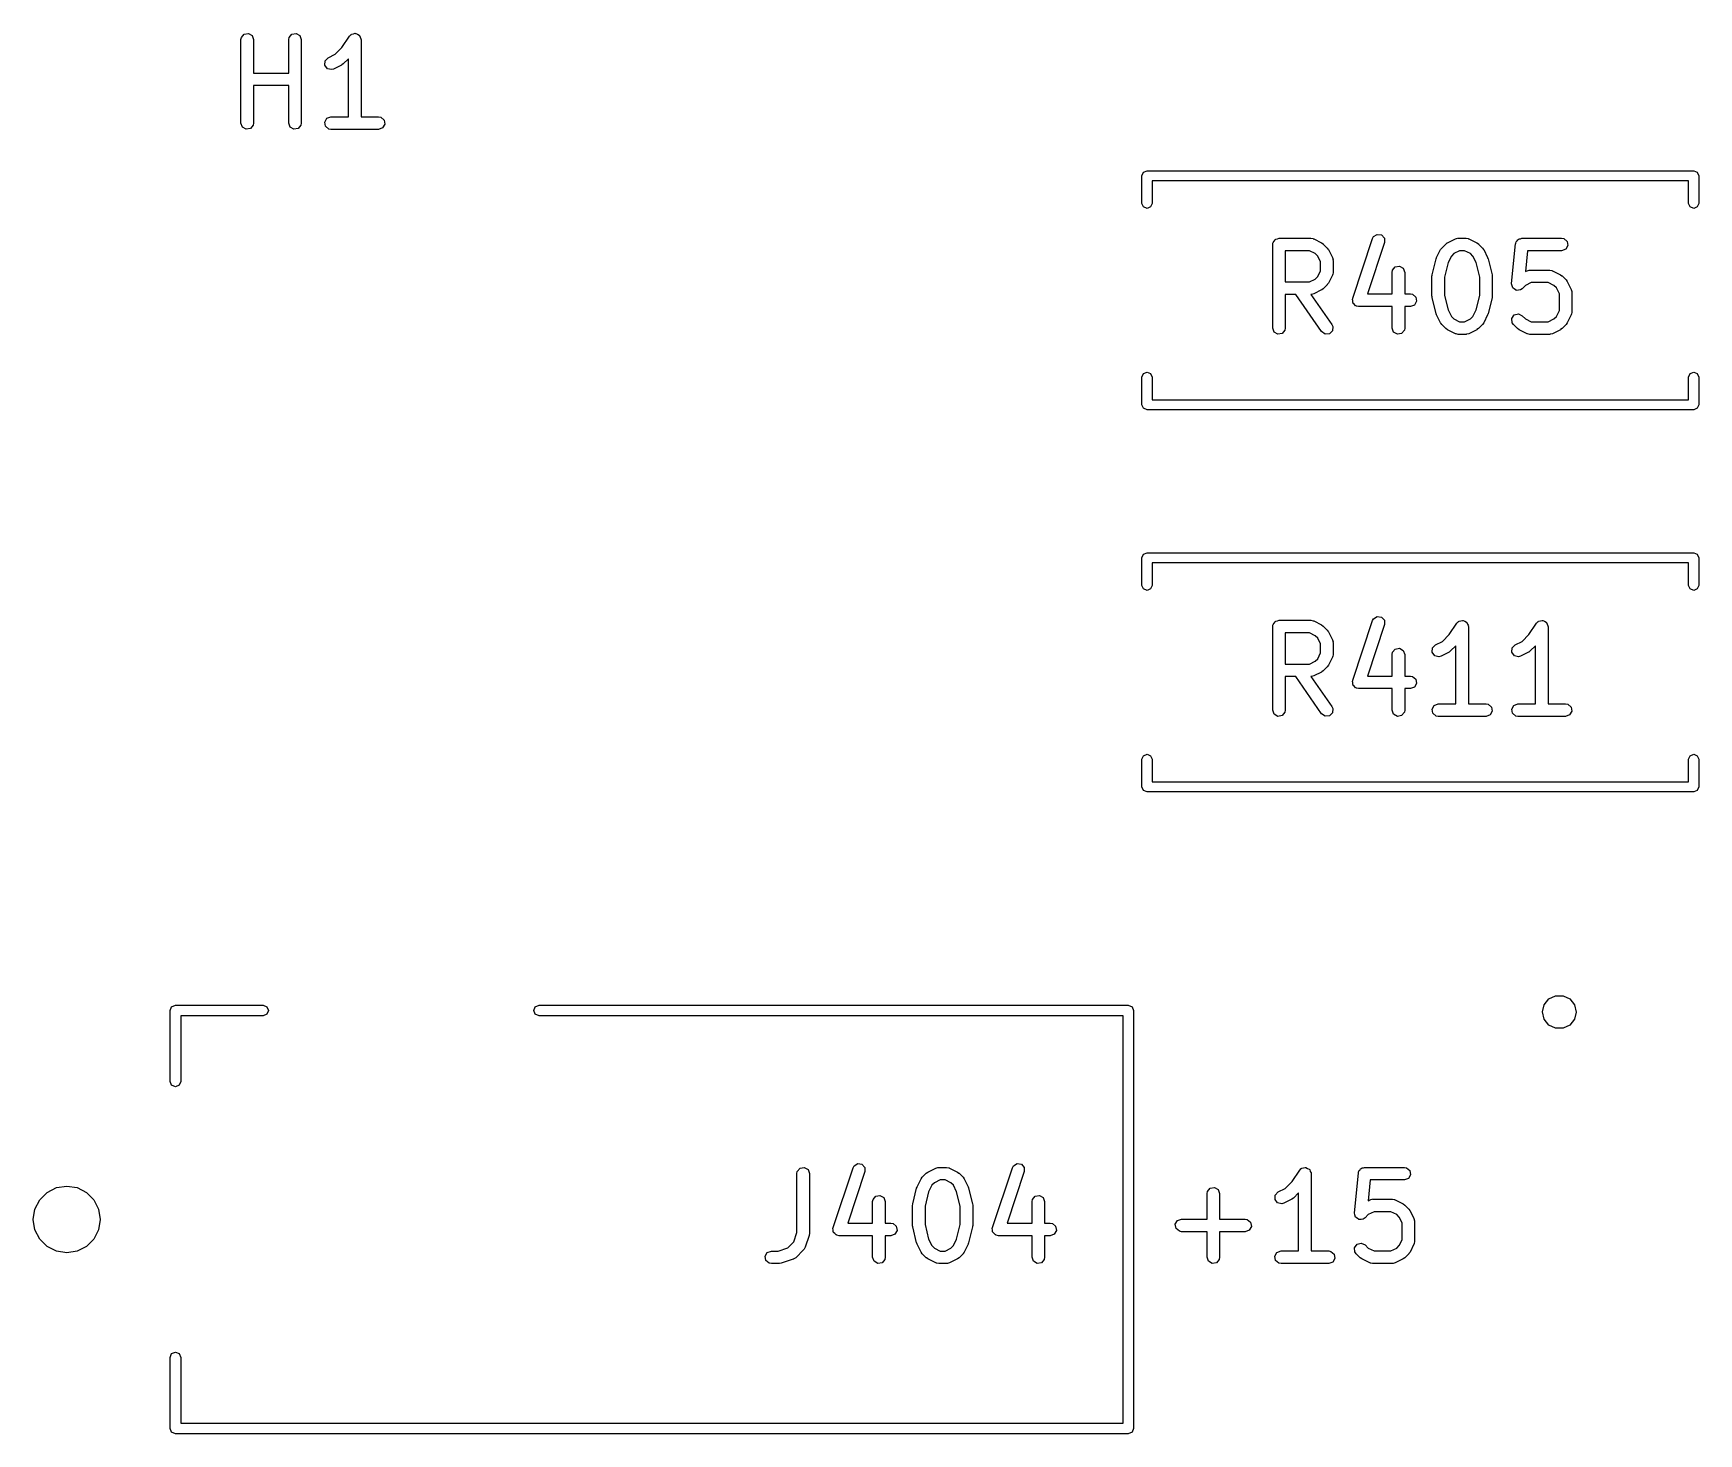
# Model space of a CAD drawing. Extents: x 51.5 to 133.2, y -98.1 to -25.9.
# Drawn here: x 51.48 to 71.4, y -42.64 to -25.88 of the extents above; entities that cross this region are included whole.
import ezdxf

# ---------------------------------------------------------------- set-up
doc = ezdxf.new("R2010")
doc.units = 0
doc.layers.add('BLACK', color=7, linetype='CONTINUOUS')

msp = doc.modelspace()

# ---------------------------------------------------------------- linework, layer by layer
at = {"layer": 'BLACK', "linetype": 'CONTINUOUS'}
for p, q in [((53.9676, -25.9307), (54.0006, -25.8914)), ((54.0006, -25.8914), (54.0511, -25.8825)), ((54.0511, -25.8825), (54.0955, -25.9082)), ((54.539, -25.9307), (54.572, -25.8914)), ((54.572, -25.8914), (54.6225, -25.8825)), ((54.6225, -25.8825), (54.667, -25.9082)), ((55.2614, -25.9148), (55.2794, -25.8959)), ((55.2794, -25.8959), (55.2835, -25.8947)), ((55.2835, -25.8947), (55.2863, -25.8914)), ((55.2863, -25.8914), (55.3077, -25.8876)), ((55.3077, -25.8876), (55.3286, -25.8815)), ((55.3286, -25.8815), (55.3326, -25.8833)), ((55.3326, -25.8833), (55.3368, -25.8825)), ((55.3368, -25.8825), (55.3557, -25.8934)), ((55.3557, -25.8934), (55.3756, -25.9021)), ((53.9631, -25.9564), (53.9676, -25.9307)), ((53.9631, -26.9564), (53.9631, -25.9564)), ((54.0955, -25.9082), (54.1131, -25.9564)), ((54.1131, -25.9564), (54.1131, -26.3576)), ((54.5345, -25.9564), (54.539, -25.9307)), ((54.5345, -26.3576), (54.5345, -25.9564)), ((54.667, -25.9082), (54.6845, -25.9564)), ((54.6845, -25.9564), (54.6845, -26.9564)), ((55.0889, -26.1328), (55.1703, -26.0515)), ((55.1703, -26.0515), (55.2614, -25.9148)), ((55.3756, -25.9021), (55.3775, -25.906)), ((55.3775, -25.906), (55.3813, -25.9082)), ((55.3813, -25.9082), (55.3887, -25.9286)), ((55.3887, -25.9286), (55.3984, -25.9481)), ((55.3984, -25.9481), (55.3973, -25.9523)), ((55.3973, -25.9523), (55.3988, -25.9564)), ((55.3988, -25.9564), (55.3988, -26.8814)), ((54.9662, -26.2635), (54.9693, -26.2123)), ((54.9968, -26.3047), (54.9662, -26.2635)), ((54.9693, -26.2123), (55.0046, -26.175)), ((55.0046, -26.175), (55.0889, -26.1328)), ((55.1669, -26.2616), (55.0716, -26.3092)), ((55.168, -26.2604), (55.1669, -26.2616)), ((55.1864, -26.2475), (55.168, -26.2604)), ((55.2488, -26.1851), (55.1864, -26.2475)), ((55.2488, -26.8814), (55.2488, -26.1851)), ((54.1131, -26.3576), (54.5345, -26.3576)), ((55.0467, -26.3166), (54.9968, -26.3047)), ((55.0716, -26.3092), (55.0467, -26.3166)), ((54.5345, -26.5076), (54.1131, -26.5076)), ((54.1131, -26.5076), (54.1131, -26.9564)), ((54.5345, -26.9564), (54.5345, -26.5076)), ((54.9899, -26.8989), (55.0381, -26.8814)), ((55.0381, -26.8814), (55.2488, -26.8814)), ((55.3988, -26.8814), (55.6095, -26.8814)), ((55.6095, -26.8814), (55.6352, -26.8859)), ((55.6352, -26.8859), (55.6745, -26.9189)), ((53.9806, -27.0046), (53.9631, -26.9564)), ((54.0251, -27.0302), (53.9806, -27.0046)), ((54.0756, -27.0213), (54.0251, -27.0302)), ((54.1086, -26.982), (54.0756, -27.0213)), ((54.1131, -26.9564), (54.1086, -26.982)), ((54.5521, -27.0046), (54.5345, -26.9564)), ((54.5965, -27.0302), (54.5521, -27.0046)), ((54.647, -27.0213), (54.5965, -27.0302)), ((54.68, -26.982), (54.647, -27.0213)), ((54.6845, -26.9564), (54.68, -26.982)), ((54.9642, -26.9434), (54.9899, -26.8989)), ((54.9731, -26.9939), (54.9642, -26.9434)), ((55.0124, -27.0269), (54.9731, -26.9939)), ((55.0381, -27.0314), (55.0124, -27.0269)), ((55.6095, -27.0314), (55.0381, -27.0314)), ((55.6577, -27.0138), (55.6095, -27.0314)), ((55.6834, -26.9694), (55.6577, -27.0138)), ((55.6745, -26.9189), (55.6834, -26.9694)), ((64.742, -27.586), (64.7596, -27.5436)), ((64.742, -27.916), (64.742, -27.586)), ((64.7596, -27.5436), (64.802, -27.526)), ((64.802, -27.526), (71.342, -27.526)), ((71.282, -27.646), (64.862, -27.646)), ((64.862, -27.646), (64.862, -27.916)), ((71.282, -27.916), (71.282, -27.646)), ((71.342, -27.526), (71.3844, -27.5436)), ((71.3844, -27.5436), (71.402, -27.586)), ((71.402, -27.586), (71.402, -27.916)), ((64.7596, -27.9584), (64.742, -27.916)), ((64.802, -27.976), (64.7596, -27.9584)), ((64.8444, -27.9584), (64.802, -27.976)), ((64.862, -27.916), (64.8444, -27.9584)), ((71.2996, -27.9584), (71.282, -27.916)), ((71.342, -27.976), (71.2996, -27.9584)), ((71.3844, -27.9584), (71.342, -27.976)), ((71.402, -27.916), (71.3844, -27.9584)), ((67.5133, -28.3141), (67.557, -28.2873)), ((67.557, -28.2873), (67.6077, -28.2948)), ((66.3065, -28.4084), (66.3082, -28.3986)), ((66.3065, -29.4084), (66.3065, -28.4084)), ((66.3077, -28.3954), (66.3093, -28.3925)), ((66.3082, -28.3986), (66.3077, -28.3954)), ((66.3093, -28.3925), (66.311, -28.3827)), ((66.311, -28.3827), (66.3236, -28.3678)), ((66.3236, -28.3678), (66.3333, -28.3509)), ((66.3333, -28.3509), (66.3397, -28.3486)), ((66.3397, -28.3486), (66.344, -28.3434)), ((66.344, -28.3434), (66.3632, -28.34)), ((66.3632, -28.34), (66.3815, -28.3334)), ((66.3815, -28.3334), (66.7625, -28.3334)), ((66.4565, -28.4834), (66.4565, -28.8572)), ((66.7448, -28.4834), (66.4565, -28.4834)), ((66.8133, -28.5176), (66.7448, -28.4834)), ((66.7625, -28.3334), (66.7881, -28.3379)), ((66.7881, -28.3379), (66.7916, -28.3408)), ((66.7916, -28.3408), (66.796, -28.3413)), ((66.796, -28.3413), (66.8913, -28.3889)), ((66.8913, -28.3889), (66.9093, -28.4023)), ((66.9093, -28.4023), (66.9107, -28.403)), ((66.9107, -28.403), (66.9584, -28.4506)), ((66.9584, -28.4506), (66.9712, -28.469)), ((66.9712, -28.469), (66.9724, -28.4701)), ((66.9724, -28.4701), (67.02, -28.5653)), ((67.2628, -29.0513), (67.5008, -28.337)), ((67.6432, -28.3845), (67.438, -29)), ((67.5008, -28.337), (67.5133, -28.3141)), ((67.6077, -28.2948), (67.6418, -28.3332)), ((67.6418, -28.3332), (67.6432, -28.3845)), ((68.2668, -28.5653), (68.3144, -28.4701)), ((68.3144, -28.4701), (68.3278, -28.4521)), ((68.3278, -28.4521), (68.3285, -28.4506)), ((68.3285, -28.4506), (68.3761, -28.403)), ((68.3761, -28.403), (68.3945, -28.3901)), ((68.3945, -28.3901), (68.3956, -28.3889)), ((68.3956, -28.3889), (68.4908, -28.3413)), ((68.5421, -28.4834), (68.4736, -28.5176)), ((68.4908, -28.3413), (68.5158, -28.3339)), ((68.5158, -28.3339), (68.5202, -28.3349)), ((68.5202, -28.3349), (68.5244, -28.3334)), ((68.5244, -28.3334), (68.6196, -28.3334)), ((68.6019, -28.4834), (68.5421, -28.4834)), ((68.6704, -28.5176), (68.6019, -28.4834)), ((68.6196, -28.3334), (68.6453, -28.3379)), ((68.6453, -28.3379), (68.6487, -28.3408)), ((68.6487, -28.3408), (68.6532, -28.3413)), ((68.6532, -28.3413), (68.7484, -28.3889)), ((68.7484, -28.3889), (68.7664, -28.4023)), ((68.7664, -28.4023), (68.7679, -28.403)), ((68.7679, -28.403), (68.8155, -28.4506)), ((68.8155, -28.4506), (68.8284, -28.469)), ((68.8284, -28.469), (68.8296, -28.4701)), ((68.8296, -28.4701), (68.8772, -28.5653)), ((69.164, -28.8771), (69.2117, -28.4009)), ((69.2117, -28.4009), (69.2127, -28.3971)), ((69.2124, -28.3954), (69.214, -28.3927)), ((69.2127, -28.3971), (69.2124, -28.3954)), ((69.214, -28.3927), (69.2187, -28.3758)), ((69.2187, -28.3758), (69.2301, -28.3647)), ((69.2301, -28.3647), (69.2381, -28.3509)), ((69.2381, -28.3509), (69.2479, -28.3473)), ((69.2479, -28.3473), (69.2554, -28.34)), ((69.2554, -28.34), (69.2713, -28.3388)), ((69.2713, -28.3388), (69.2863, -28.3334)), ((69.2863, -28.3334), (69.7625, -28.3334)), ((69.3542, -28.4834), (69.3293, -28.7316)), ((69.7625, -28.4834), (69.3542, -28.4834)), ((69.7625, -28.3334), (69.7881, -28.3379)), ((69.8107, -28.4658), (69.7625, -28.4834)), ((69.7881, -28.3379), (69.8274, -28.3709)), ((69.8363, -28.4214), (69.8107, -28.4658)), ((69.8274, -28.3709), (69.8363, -28.4214)), ((66.8437, -28.548), (66.8133, -28.5176)), ((66.878, -28.6166), (66.8437, -28.548)), ((66.878, -28.724), (66.878, -28.6166)), ((67.02, -28.5653), (67.0275, -28.5903)), ((67.0275, -28.5903), (67.0264, -28.5946)), ((67.0264, -28.5946), (67.028, -28.5989)), ((67.028, -28.5989), (67.028, -28.7417)), ((67.7396, -28.7161), (67.7726, -28.6768)), ((67.7726, -28.6768), (67.8231, -28.6679)), ((67.8231, -28.6679), (67.8675, -28.6935)), ((68.2135, -28.7711), (68.2611, -28.5807)), ((68.2611, -28.5807), (68.2664, -28.5688)), ((68.2664, -28.5688), (68.2668, -28.5653)), ((68.4047, -28.625), (68.3613, -28.7986)), ((68.4432, -28.548), (68.4047, -28.625)), ((68.4736, -28.5176), (68.4432, -28.548)), ((68.7008, -28.548), (68.6704, -28.5176)), ((68.7393, -28.625), (68.7008, -28.548)), ((68.7827, -28.7986), (68.7393, -28.625)), ((68.8772, -28.5653), (68.8809, -28.5777)), ((68.8809, -28.5777), (68.8829, -28.5807)), ((68.8829, -28.5807), (68.9305, -28.7711)), ((66.4565, -28.8572), (66.7448, -28.8572)), ((66.7448, -28.8572), (66.8133, -28.8229)), ((66.8133, -28.8229), (66.8437, -28.7925)), ((66.8437, -28.7925), (66.878, -28.724)), ((66.9591, -28.8885), (66.9584, -28.89)), ((66.9724, -28.8705), (66.9591, -28.8885)), ((67.02, -28.7753), (66.9724, -28.8705)), ((67.0205, -28.7708), (67.02, -28.7753)), ((67.0234, -28.7674), (67.0205, -28.7708)), ((67.028, -28.7417), (67.0234, -28.7674)), ((67.7351, -28.7417), (67.7396, -28.7161)), ((67.7351, -29), (67.7351, -28.7417)), ((67.8675, -28.6935), (67.8851, -28.7417)), ((67.8851, -28.7417), (67.8851, -29)), ((68.2113, -28.7893), (68.2139, -28.7746)), ((68.2113, -29.0274), (68.2113, -28.7893)), ((68.2139, -28.7746), (68.2135, -28.7711)), ((68.3613, -28.7986), (68.3613, -29.0182)), ((68.7827, -29.0182), (68.7827, -28.7986)), ((68.9305, -28.7711), (68.9315, -28.7861)), ((68.9315, -28.7861), (68.9327, -28.7893)), ((68.9327, -28.7893), (68.9327, -29.0274)), ((69.1642, -28.8776), (69.164, -28.8771)), ((69.164, -28.878), (69.1642, -28.8776)), ((69.1705, -28.9024), (69.164, -28.878)), ((69.3293, -28.7316), (69.348, -28.7223)), ((69.3992, -28.8643), (69.3307, -28.8986)), ((69.348, -28.7223), (69.3729, -28.7148)), ((69.3729, -28.7148), (69.3773, -28.7159)), ((69.3773, -28.7159), (69.3815, -28.7143)), ((69.3815, -28.7143), (69.6196, -28.7143)), ((69.6019, -28.8643), (69.3992, -28.8643)), ((69.6704, -28.8986), (69.6019, -28.8643)), ((69.6196, -28.7143), (69.6453, -28.7189)), ((69.6453, -28.7189), (69.6487, -28.7217)), ((69.6487, -28.7217), (69.6532, -28.7223)), ((69.6532, -28.7223), (69.7484, -28.7699)), ((69.7484, -28.7699), (69.7664, -28.7832)), ((69.7664, -28.7832), (69.7679, -28.7839)), ((69.7679, -28.7839), (69.8155, -28.8315)), ((69.8155, -28.8315), (69.8284, -28.8499)), ((69.8284, -28.8499), (69.8296, -28.851)), ((69.8296, -28.851), (69.8772, -28.9463)), ((66.5806, -29.0072), (66.4565, -29.0072)), ((66.4565, -29.0072), (66.4565, -29.4084)), ((66.8915, -29.4514), (66.5806, -29.0072)), ((66.7667, -29.0057), (66.7634, -29.0068)), ((66.7634, -29.0068), (67.0144, -29.3654)), ((66.7711, -29.0067), (66.7667, -29.0057)), ((66.796, -28.9993), (66.7711, -29.0067)), ((66.8913, -28.9517), (66.796, -28.9993)), ((66.8924, -28.9505), (66.8913, -28.9517)), ((66.9107, -28.9376), (66.8924, -28.9505)), ((66.9584, -28.89), (66.9107, -28.9376)), ((67.26, -29.062), (67.2629, -29.0571)), ((67.2636, -29.0822), (67.26, -29.062)), ((67.2629, -29.0571), (67.2628, -29.0513)), ((67.2642, -29.1026), (67.2636, -29.0822)), ((67.438, -29), (67.7351, -29)), ((67.8851, -29), (67.953, -29)), ((67.953, -29), (67.9786, -29.0046)), ((67.9786, -29.0046), (68.0179, -29.0375)), ((68.0268, -29.0881), (68.0012, -29.1325)), ((68.0179, -29.0375), (68.0268, -29.0881)), ((68.2125, -29.0307), (68.2113, -29.0274)), ((68.2135, -29.0456), (68.2125, -29.0307)), ((68.2611, -29.2361), (68.2135, -29.0456)), ((68.3613, -29.0182), (68.4047, -29.1917)), ((68.7393, -29.1917), (68.7827, -29.0182)), ((68.9305, -29.0456), (68.8829, -29.2361)), ((68.9327, -29.0274), (68.9301, -29.0422)), ((68.9301, -29.0422), (68.9305, -29.0456)), ((69.1767, -28.9268), (69.1705, -28.9024)), ((69.1771, -28.9271), (69.1767, -28.9268)), ((69.1772, -28.9276), (69.1771, -28.9271)), ((69.1979, -28.942), (69.1772, -28.9276)), ((69.2184, -28.9568), (69.1979, -28.942)), ((69.2189, -28.9567), (69.2184, -28.9568)), ((69.2193, -28.957), (69.2189, -28.9567)), ((69.2444, -28.9548), (69.2193, -28.957)), ((69.2695, -28.9529), (69.2444, -28.9548)), ((69.2699, -28.9526), (69.2695, -28.9529)), ((69.2704, -28.9525), (69.2699, -28.9526)), ((69.2917, -28.9376), (69.2704, -28.9525)), ((69.3307, -28.8986), (69.2917, -28.9376)), ((69.7008, -28.929), (69.6704, -28.8986)), ((69.7351, -28.9975), (69.7008, -28.929)), ((69.7351, -29.2002), (69.7351, -28.9975)), ((69.8772, -28.9463), (69.8846, -28.9712)), ((69.8846, -28.9712), (69.8836, -28.9756)), ((69.8836, -28.9756), (69.8851, -28.9798)), ((69.8851, -28.9798), (69.8851, -29.2179)), ((67.268, -29.1069), (67.2642, -29.1026)), ((67.269, -29.1125), (67.268, -29.1069)), ((67.2846, -29.1257), (67.269, -29.1125)), ((67.2982, -29.141), (67.2846, -29.1257)), ((67.3039, -29.1418), (67.2982, -29.141)), ((67.3083, -29.1455), (67.3039, -29.1418)), ((67.3339, -29.15), (67.3083, -29.1455)), ((67.7351, -29.15), (67.3339, -29.15)), ((67.7351, -29.4084), (67.7351, -29.15)), ((67.953, -29.15), (67.8851, -29.15)), ((67.8851, -29.15), (67.8851, -29.4084)), ((68.0012, -29.1325), (67.953, -29.15)), ((68.2631, -29.239), (68.2611, -29.2361)), ((68.2668, -29.2514), (68.2631, -29.239)), ((68.3144, -29.3467), (68.2668, -29.2514)), ((68.4047, -29.1917), (68.4432, -29.2687)), ((68.4432, -29.2687), (68.4736, -29.2991)), ((68.6704, -29.2991), (68.7008, -29.2687)), ((68.7008, -29.2687), (68.7393, -29.1917)), ((68.8772, -29.2514), (68.8296, -29.3467)), ((68.8776, -29.2479), (68.8772, -29.2514)), ((68.8829, -29.2361), (68.8776, -29.2479)), ((69.1662, -29.2937), (69.1956, -29.2517)), ((69.1956, -29.2517), (69.2452, -29.2384)), ((69.2452, -29.2384), (69.2917, -29.2601)), ((69.2917, -29.2601), (69.3307, -29.2991)), ((69.6704, -29.2991), (69.7008, -29.2687)), ((69.7008, -29.2687), (69.7351, -29.2002)), ((69.8772, -29.2514), (69.8296, -29.3467)), ((69.8777, -29.247), (69.8772, -29.2514)), ((69.8806, -29.2436), (69.8777, -29.247)), ((69.8851, -29.2179), (69.8806, -29.2436)), ((66.3241, -29.4566), (66.3065, -29.4084)), ((66.3685, -29.4822), (66.3241, -29.4566)), ((66.419, -29.4733), (66.3685, -29.4822)), ((66.452, -29.434), (66.419, -29.4733)), ((66.4565, -29.4084), (66.452, -29.434)), ((66.9335, -29.4808), (66.8915, -29.4514)), ((66.9846, -29.4764), (66.9335, -29.4808)), ((67.0209, -29.4401), (66.9846, -29.4764)), ((67.0144, -29.3654), (67.0254, -29.389)), ((67.0254, -29.389), (67.0209, -29.4401)), ((67.7526, -29.4566), (67.7351, -29.4084)), ((67.7971, -29.4822), (67.7526, -29.4566)), ((67.8476, -29.4733), (67.7971, -29.4822)), ((67.8806, -29.434), (67.8476, -29.4733)), ((67.8851, -29.4084), (67.8806, -29.434)), ((68.3156, -29.3478), (68.3144, -29.3467)), ((68.3285, -29.3662), (68.3156, -29.3478)), ((68.3761, -29.4138), (68.3285, -29.3662)), ((68.3776, -29.4145), (68.3761, -29.4138)), ((68.3956, -29.4278), (68.3776, -29.4145)), ((68.4908, -29.4755), (68.3956, -29.4278)), ((68.4736, -29.2991), (68.5421, -29.3334)), ((68.4953, -29.476), (68.4908, -29.4755)), ((68.4987, -29.4789), (68.4953, -29.476)), ((68.5244, -29.4834), (68.4987, -29.4789)), ((68.6196, -29.4834), (68.5244, -29.4834)), ((68.5421, -29.3334), (68.6019, -29.3334)), ((68.6019, -29.3334), (68.6704, -29.2991)), ((68.6238, -29.4818), (68.6196, -29.4834)), ((68.6282, -29.4829), (68.6238, -29.4818)), ((68.6532, -29.4755), (68.6282, -29.4829)), ((68.7484, -29.4278), (68.6532, -29.4755)), ((68.7495, -29.4267), (68.7484, -29.4278)), ((68.7679, -29.4138), (68.7495, -29.4267)), ((68.8155, -29.3662), (68.7679, -29.4138)), ((68.8162, -29.3647), (68.8155, -29.3662)), ((68.8296, -29.3467), (68.8162, -29.3647)), ((69.1707, -29.3448), (69.1662, -29.2937)), ((69.1856, -29.3662), (69.1707, -29.3448)), ((69.2333, -29.4138), (69.1856, -29.3662)), ((69.2347, -29.4145), (69.2333, -29.4138)), ((69.2527, -29.4278), (69.2347, -29.4145)), ((69.348, -29.4755), (69.2527, -29.4278)), ((69.3307, -29.2991), (69.3992, -29.3334)), ((69.3524, -29.476), (69.348, -29.4755)), ((69.3559, -29.4789), (69.3524, -29.476)), ((69.3815, -29.4834), (69.3559, -29.4789)), ((69.6196, -29.4834), (69.3815, -29.4834)), ((69.3992, -29.3334), (69.6019, -29.3334)), ((69.6019, -29.3334), (69.6704, -29.2991)), ((69.6238, -29.4818), (69.6196, -29.4834)), ((69.6282, -29.4829), (69.6238, -29.4818)), ((69.6532, -29.4755), (69.6282, -29.4829)), ((69.7484, -29.4278), (69.6532, -29.4755)), ((69.7495, -29.4267), (69.7484, -29.4278)), ((69.7679, -29.4138), (69.7495, -29.4267)), ((69.8155, -29.3662), (69.7679, -29.4138)), ((69.8162, -29.3647), (69.8155, -29.3662)), ((69.8296, -29.3467), (69.8162, -29.3647)), ((64.742, -29.996), (64.7596, -29.9536)), ((64.742, -30.326), (64.742, -29.996)), ((64.7596, -29.9536), (64.802, -29.936)), ((64.802, -29.936), (64.8444, -29.9536)), ((64.8444, -29.9536), (64.862, -29.996)), ((64.862, -29.996), (64.862, -30.266)), ((71.282, -29.996), (71.2996, -29.9536)), ((71.282, -30.266), (71.282, -29.996)), ((71.2996, -29.9536), (71.342, -29.936)), ((71.342, -29.936), (71.3844, -29.9536)), ((71.3844, -29.9536), (71.402, -29.996)), ((71.402, -29.996), (71.402, -30.326)), ((64.862, -30.266), (71.282, -30.266)), ((64.7596, -30.3684), (64.742, -30.326)), ((64.802, -30.386), (64.7596, -30.3684)), ((71.342, -30.386), (64.802, -30.386)), ((71.3844, -30.3684), (71.342, -30.386)), ((71.402, -30.326), (71.3844, -30.3684)), ((64.742, -32.158), (64.7596, -32.1156)), ((64.742, -32.488), (64.742, -32.158)), ((64.7596, -32.1156), (64.802, -32.098)), ((64.802, -32.098), (71.342, -32.098)), ((71.282, -32.218), (64.862, -32.218)), ((64.862, -32.218), (64.862, -32.488)), ((71.282, -32.488), (71.282, -32.218)), ((71.342, -32.098), (71.3844, -32.1156)), ((71.3844, -32.1156), (71.402, -32.158)), ((71.402, -32.158), (71.402, -32.488)), ((64.7596, -32.5304), (64.742, -32.488)), ((64.802, -32.548), (64.7596, -32.5304)), ((64.8444, -32.5304), (64.802, -32.548)), ((64.862, -32.488), (64.8444, -32.5304)), ((71.2996, -32.5304), (71.282, -32.488)), ((71.342, -32.548), (71.2996, -32.5304)), ((71.3844, -32.5304), (71.342, -32.548)), ((71.402, -32.488), (71.3844, -32.5304)), ((67.5133, -32.8861), (67.557, -32.8593)), ((67.557, -32.8593), (67.6077, -32.8668)), ((67.6077, -32.8668), (67.6418, -32.9052)), ((66.3065, -32.9804), (66.3082, -32.9706)), ((66.3065, -33.9804), (66.3065, -32.9804)), ((66.3077, -32.9674), (66.3093, -32.9645)), ((66.3082, -32.9706), (66.3077, -32.9674)), ((66.3093, -32.9645), (66.311, -32.9547)), ((66.311, -32.9547), (66.3236, -32.9398)), ((66.3236, -32.9398), (66.3333, -32.9229)), ((66.3333, -32.9229), (66.3397, -32.9206)), ((66.3397, -32.9206), (66.344, -32.9154)), ((66.344, -32.9154), (66.3632, -32.912)), ((66.3632, -32.912), (66.3815, -32.9054)), ((66.3815, -32.9054), (66.7625, -32.9054)), ((66.4565, -33.0554), (66.4565, -33.4292)), ((66.7448, -33.0554), (66.4565, -33.0554)), ((66.8133, -33.0896), (66.7448, -33.0554)), ((66.7625, -32.9054), (66.7881, -32.9099)), ((66.7881, -32.9099), (66.7916, -32.9128)), ((66.7916, -32.9128), (66.796, -32.9133)), ((66.796, -32.9133), (66.8913, -32.9609)), ((66.8913, -32.9609), (66.9093, -32.9743)), ((66.9093, -32.9743), (66.9107, -32.975)), ((66.9107, -32.975), (66.9584, -33.0226)), ((66.9584, -33.0226), (66.9712, -33.041)), ((66.9712, -33.041), (66.9724, -33.0421)), ((66.9724, -33.0421), (67.02, -33.1373)), ((67.2628, -33.6233), (67.5008, -32.909)), ((67.6432, -32.9565), (67.438, -33.572)), ((67.5008, -32.909), (67.5133, -32.8861)), ((67.6418, -32.9052), (67.6432, -32.9565)), ((68.4185, -33.0755), (68.5096, -32.9388)), ((68.5096, -32.9388), (68.5276, -32.9199)), ((68.5276, -32.9199), (68.5317, -32.9187)), ((68.5317, -32.9187), (68.5345, -32.9154)), ((68.5345, -32.9154), (68.5559, -32.9116)), ((68.5559, -32.9116), (68.5768, -32.9055)), ((68.5768, -32.9055), (68.5808, -32.9073)), ((68.5808, -32.9073), (68.585, -32.9065)), ((68.585, -32.9065), (68.6039, -32.9174)), ((68.6039, -32.9174), (68.6238, -32.9261)), ((68.6238, -32.9261), (68.6257, -32.93)), ((68.6257, -32.93), (68.6295, -32.9322)), ((68.6295, -32.9322), (68.6369, -32.9526)), ((68.6369, -32.9526), (68.6465, -32.9721)), ((68.6465, -32.9721), (68.6455, -32.9763)), ((68.6455, -32.9763), (68.647, -32.9804)), ((68.647, -32.9804), (68.647, -33.9054)), ((69.3709, -33.0755), (69.462, -32.9388)), ((69.462, -32.9388), (69.48, -32.9199)), ((69.48, -32.9199), (69.4841, -32.9187)), ((69.4841, -32.9187), (69.4869, -32.9154)), ((69.4869, -32.9154), (69.5083, -32.9116)), ((69.5083, -32.9116), (69.5292, -32.9055)), ((69.5292, -32.9055), (69.5332, -32.9073)), ((69.5332, -32.9073), (69.5374, -32.9065)), ((69.5374, -32.9065), (69.5563, -32.9174)), ((69.5563, -32.9174), (69.5762, -32.9261)), ((69.5762, -32.9261), (69.5781, -32.93)), ((69.5781, -32.93), (69.5818, -32.9322)), ((69.5818, -32.9322), (69.5893, -32.9526)), ((69.5893, -32.9526), (69.5989, -32.9721)), ((69.5989, -32.9721), (69.5979, -32.9763)), ((69.5979, -32.9763), (69.5994, -32.9804)), ((69.5994, -32.9804), (69.5994, -33.9054)), ((66.8437, -33.12), (66.8133, -33.0896)), ((66.878, -33.1886), (66.8437, -33.12)), ((66.878, -33.296), (66.878, -33.1886)), ((67.02, -33.1373), (67.0275, -33.1623)), ((67.0275, -33.1623), (67.0264, -33.1666)), ((67.0264, -33.1666), (67.028, -33.1709)), ((67.028, -33.1709), (67.028, -33.3137)), ((67.7396, -33.2881), (67.7726, -33.2488)), ((67.7726, -33.2488), (67.8231, -33.2399)), ((67.8231, -33.2399), (67.8675, -33.2655)), ((67.8675, -33.2655), (67.8851, -33.3137)), ((68.2144, -33.2875), (68.2175, -33.2363)), ((68.2175, -33.2363), (68.2527, -33.199)), ((68.2527, -33.199), (68.3371, -33.1568)), ((68.3371, -33.1568), (68.4185, -33.0755)), ((68.4346, -33.2715), (68.4162, -33.2844)), ((68.497, -33.2091), (68.4346, -33.2715)), ((68.497, -33.9054), (68.497, -33.2091)), ((69.1668, -33.2875), (69.1699, -33.2363)), ((69.1699, -33.2363), (69.2051, -33.199)), ((69.2051, -33.199), (69.2895, -33.1568)), ((69.2895, -33.1568), (69.3709, -33.0755)), ((69.3869, -33.2715), (69.3686, -33.2844)), ((69.4494, -33.2091), (69.3869, -33.2715)), ((69.4494, -33.9054), (69.4494, -33.2091)), ((66.4565, -33.4292), (66.7448, -33.4292)), ((66.7448, -33.4292), (66.8133, -33.3949)), ((66.8133, -33.3949), (66.8437, -33.3645)), ((66.8437, -33.3645), (66.878, -33.296)), ((66.9584, -33.462), (66.9107, -33.5096)), ((66.9591, -33.4605), (66.9584, -33.462)), ((66.9724, -33.4425), (66.9591, -33.4605)), ((67.02, -33.3473), (66.9724, -33.4425)), ((67.0205, -33.3428), (67.02, -33.3473)), ((67.0234, -33.3394), (67.0205, -33.3428)), ((67.028, -33.3137), (67.0234, -33.3394)), ((67.7351, -33.3137), (67.7396, -33.2881)), ((67.7351, -33.572), (67.7351, -33.3137)), ((67.8851, -33.3137), (67.8851, -33.572)), ((68.245, -33.3287), (68.2144, -33.2875)), ((68.2949, -33.3406), (68.245, -33.3287)), ((68.3198, -33.3332), (68.2949, -33.3406)), ((68.4151, -33.2856), (68.3198, -33.3332)), ((68.4162, -33.2844), (68.4151, -33.2856)), ((69.1973, -33.3287), (69.1668, -33.2875)), ((69.2472, -33.3406), (69.1973, -33.3287)), ((69.2722, -33.3332), (69.2472, -33.3406)), ((69.3674, -33.2856), (69.2722, -33.3332)), ((69.3686, -33.2844), (69.3674, -33.2856)), ((66.5806, -33.5792), (66.4565, -33.5792)), ((66.4565, -33.5792), (66.4565, -33.9804)), ((66.8915, -34.0234), (66.5806, -33.5792)), ((66.7667, -33.5777), (66.7634, -33.5788)), ((66.7634, -33.5788), (67.0144, -33.9374)), ((66.7711, -33.5787), (66.7667, -33.5777)), ((66.796, -33.5713), (66.7711, -33.5787)), ((66.8913, -33.5237), (66.796, -33.5713)), ((66.8924, -33.5225), (66.8913, -33.5237)), ((66.9107, -33.5096), (66.8924, -33.5225)), ((67.26, -33.634), (67.2629, -33.6291)), ((67.2636, -33.6542), (67.26, -33.634)), ((67.2629, -33.6291), (67.2628, -33.6233)), ((67.2642, -33.6746), (67.2636, -33.6542)), ((67.438, -33.572), (67.7351, -33.572)), ((67.8851, -33.572), (67.953, -33.572)), ((67.953, -33.572), (67.9786, -33.5766)), ((67.9786, -33.5766), (68.0179, -33.6095)), ((68.0268, -33.6601), (68.0012, -33.7045)), ((68.0179, -33.6095), (68.0268, -33.6601)), ((67.268, -33.6789), (67.2642, -33.6746)), ((67.269, -33.6845), (67.268, -33.6789)), ((67.2846, -33.6977), (67.269, -33.6845)), ((67.2982, -33.713), (67.2846, -33.6977)), ((67.3039, -33.7138), (67.2982, -33.713)), ((67.3083, -33.7175), (67.3039, -33.7138)), ((67.3339, -33.722), (67.3083, -33.7175)), ((67.7351, -33.722), (67.3339, -33.722)), ((67.7351, -33.9804), (67.7351, -33.722)), ((67.953, -33.722), (67.8851, -33.722)), ((67.8851, -33.722), (67.8851, -33.9804)), ((68.0012, -33.7045), (67.953, -33.722)), ((66.3241, -34.0286), (66.3065, -33.9804)), ((66.3685, -34.0542), (66.3241, -34.0286)), ((66.419, -34.0453), (66.3685, -34.0542)), ((66.452, -34.006), (66.419, -34.0453)), ((66.4565, -33.9804), (66.452, -34.006)), ((66.9335, -34.0528), (66.8915, -34.0234)), ((66.9846, -34.0484), (66.9335, -34.0528)), ((67.0209, -34.0121), (66.9846, -34.0484)), ((67.0144, -33.9374), (67.0254, -33.961)), ((67.0254, -33.961), (67.0209, -34.0121)), ((67.7526, -34.0286), (67.7351, -33.9804)), ((67.7971, -34.0542), (67.7526, -34.0286)), ((67.8476, -34.0453), (67.7971, -34.0542)), ((67.8806, -34.006), (67.8476, -34.0453)), ((67.8851, -33.9804), (67.8806, -34.006)), ((68.2124, -33.9674), (68.2381, -33.9229)), ((68.2213, -34.0179), (68.2124, -33.9674)), ((68.2606, -34.0509), (68.2213, -34.0179)), ((68.2381, -33.9229), (68.2863, -33.9054)), ((68.2863, -34.0554), (68.2606, -34.0509)), ((68.2863, -33.9054), (68.497, -33.9054)), ((68.8577, -34.0554), (68.2863, -34.0554)), ((68.647, -33.9054), (68.8577, -33.9054)), ((68.8577, -33.9054), (68.8834, -33.9099)), ((68.9059, -34.0378), (68.8577, -34.0554)), ((68.8834, -33.9099), (68.9227, -33.9429)), ((68.9316, -33.9934), (68.9059, -34.0378)), ((68.9227, -33.9429), (68.9316, -33.9934)), ((69.1648, -33.9674), (69.1905, -33.9229)), ((69.1737, -34.0179), (69.1648, -33.9674)), ((69.213, -34.0509), (69.1737, -34.0179)), ((69.1905, -33.9229), (69.2387, -33.9054)), ((69.2387, -34.0554), (69.213, -34.0509)), ((69.2387, -33.9054), (69.4494, -33.9054)), ((69.8101, -34.0554), (69.2387, -34.0554)), ((69.5994, -33.9054), (69.8101, -33.9054)), ((69.8101, -33.9054), (69.8357, -33.9099)), ((69.8583, -34.0378), (69.8101, -34.0554)), ((69.8357, -33.9099), (69.875, -33.9429)), ((69.884, -33.9934), (69.8583, -34.0378)), ((69.875, -33.9429), (69.884, -33.9934)), ((64.742, -34.568), (64.7596, -34.5256)), ((64.742, -34.898), (64.742, -34.568)), ((64.7596, -34.5256), (64.802, -34.508)), ((64.802, -34.508), (64.8444, -34.5256)), ((64.8444, -34.5256), (64.862, -34.568)), ((64.862, -34.568), (64.862, -34.838)), ((71.282, -34.568), (71.2996, -34.5256)), ((71.282, -34.838), (71.282, -34.568)), ((71.2996, -34.5256), (71.342, -34.508)), ((71.342, -34.508), (71.3844, -34.5256)), ((71.3844, -34.5256), (71.402, -34.568)), ((71.402, -34.568), (71.402, -34.898)), ((64.862, -34.838), (71.282, -34.838)), ((64.7596, -34.9404), (64.742, -34.898)), ((64.802, -34.958), (64.7596, -34.9404)), ((71.342, -34.958), (64.802, -34.958)), ((71.3844, -34.9404), (71.342, -34.958)), ((71.402, -34.898), (71.3844, -34.9404)), ((69.5549, -37.505), (69.6105, -37.4355)), ((69.6105, -37.4355), (69.6907, -37.397)), ((69.6907, -37.397), (69.7797, -37.397)), ((69.7797, -37.397), (69.8598, -37.4357)), ((69.8598, -37.4357), (69.9152, -37.5053)), ((53.115, -37.574), (53.1336, -37.5291)), ((53.115, -38.424), (53.115, -37.574)), ((53.1336, -37.5291), (53.1785, -37.5105)), ((53.1785, -37.5105), (54.2285, -37.5105)), ((54.2285, -37.6375), (53.242, -37.6375)), ((53.242, -37.6375), (53.242, -38.424)), ((54.2285, -37.5105), (54.2734, -37.5291)), ((54.2734, -37.6189), (54.2285, -37.6375)), ((54.2734, -37.5291), (54.292, -37.574)), ((54.292, -37.574), (54.2734, -37.6189)), ((57.465, -37.574), (57.4836, -37.5291)), ((57.4836, -37.6189), (57.465, -37.574)), ((57.4836, -37.5291), (57.5285, -37.5105)), ((57.5285, -37.6375), (57.4836, -37.6189)), ((57.5285, -37.5105), (64.5785, -37.5105)), ((64.515, -37.6375), (57.5285, -37.6375)), ((64.515, -42.5105), (64.515, -37.6375)), ((64.5785, -37.5105), (64.6234, -37.5291)), ((64.6234, -37.5291), (64.642, -37.574)), ((64.642, -37.574), (64.642, -42.574)), ((69.535, -37.5917), (69.5549, -37.505)), ((69.5546, -37.6784), (69.535, -37.5917)), ((69.935, -37.5927), (69.9149, -37.6794)), ((69.9152, -37.5053), (69.935, -37.592)), ((69.935, -37.592), (69.935, -37.5927)), ((69.61, -37.7481), (69.5546, -37.6784)), ((69.69, -37.7869), (69.61, -37.7481)), ((69.779, -37.7871), (69.69, -37.7869)), ((69.8592, -37.7487), (69.779, -37.7871)), ((69.9149, -37.6794), (69.8592, -37.7487)), ((53.1336, -38.4689), (53.115, -38.424)), ((53.242, -38.424), (53.2234, -38.4689)), ((53.1785, -38.4875), (53.1336, -38.4689)), ((53.2234, -38.4689), (53.1785, -38.4875)), ((61.2852, -39.4545), (61.2976, -39.4316)), ((61.2976, -39.4316), (61.3414, -39.4047)), ((61.3414, -39.4047), (61.3921, -39.4123)), ((61.3921, -39.4123), (61.4261, -39.4507)), ((63.1917, -39.4545), (63.2041, -39.4316)), ((63.2041, -39.4316), (63.2478, -39.4047)), ((63.2478, -39.4047), (63.2986, -39.4123)), ((63.2986, -39.4123), (63.3326, -39.4507)), ((60.6141, -39.5259), (60.6187, -39.5002)), ((60.6141, -40.2286), (60.6141, -39.5259)), ((60.6187, -39.5002), (60.6516, -39.4609)), ((60.6516, -39.4609), (60.7022, -39.452)), ((60.7022, -39.452), (60.7466, -39.4777)), ((60.7466, -39.4777), (60.7641, -39.5259)), ((60.7641, -39.5259), (60.7641, -40.2408)), ((61.0469, -40.1694), (61.2852, -39.4545)), ((61.4275, -39.5019), (61.2221, -40.1182)), ((61.4261, -39.4507), (61.4275, -39.5019)), ((62.0519, -39.683), (62.0996, -39.5877)), ((62.0996, -39.5877), (62.1129, -39.5697)), ((62.1129, -39.5697), (62.1136, -39.5682)), ((62.1136, -39.5682), (62.1613, -39.5205)), ((62.1613, -39.5205), (62.1796, -39.5077)), ((62.1796, -39.5077), (62.1808, -39.5065)), ((62.1808, -39.5065), (62.2761, -39.4588)), ((62.2587, -39.6352), (62.2283, -39.6656)), ((62.3273, -39.6009), (62.2587, -39.6352)), ((62.2761, -39.4588), (62.3011, -39.4514)), ((62.3011, -39.4514), (62.3054, -39.4524)), ((62.3054, -39.4524), (62.3096, -39.4509)), ((62.3096, -39.4509), (62.405, -39.4509)), ((62.3873, -39.6009), (62.3273, -39.6009)), ((62.4559, -39.6352), (62.3873, -39.6009)), ((62.405, -39.4509), (62.4306, -39.4554)), ((62.4306, -39.4554), (62.434, -39.4583)), ((62.434, -39.4583), (62.4385, -39.4588)), ((62.4385, -39.4588), (62.5338, -39.5065)), ((62.4863, -39.6656), (62.4559, -39.6352)), ((62.5338, -39.5065), (62.5518, -39.5198)), ((62.5518, -39.5198), (62.5533, -39.5205)), ((62.5533, -39.5205), (62.601, -39.5682)), ((62.601, -39.5682), (62.6138, -39.5865)), ((62.6138, -39.5865), (62.615, -39.5877)), ((62.615, -39.5877), (62.6627, -39.683)), ((62.9534, -40.1694), (63.1917, -39.4545)), ((63.334, -39.5019), (63.1286, -40.1182)), ((63.3326, -39.4507), (63.334, -39.5019)), ((66.456, -39.7028), (66.5373, -39.6215)), ((66.5373, -39.6215), (66.6285, -39.4848)), ((66.6285, -39.4848), (66.6464, -39.4659)), ((66.6464, -39.4659), (66.6506, -39.4647)), ((66.6506, -39.4647), (66.6534, -39.4614)), ((66.6534, -39.4614), (66.6748, -39.4576)), ((66.6748, -39.4576), (66.6957, -39.4515)), ((66.6957, -39.4515), (66.6996, -39.4533)), ((66.6996, -39.4533), (66.7039, -39.4525)), ((66.7039, -39.4525), (66.7227, -39.4634)), ((66.7227, -39.4634), (66.7427, -39.4721)), ((66.7427, -39.4721), (66.7446, -39.476)), ((66.7446, -39.476), (66.7483, -39.4782)), ((66.7483, -39.4782), (66.7558, -39.4986)), ((66.7558, -39.4986), (66.7654, -39.5181)), ((66.7654, -39.5181), (66.7644, -39.5223)), ((66.7644, -39.5223), (66.7659, -39.5264)), ((66.7659, -39.5264), (66.7659, -40.4514)), ((67.2829, -39.9951), (67.3305, -39.5189)), ((67.3305, -39.5189), (67.3316, -39.5151)), ((67.3313, -39.5134), (67.3328, -39.5107)), ((67.3316, -39.5151), (67.3313, -39.5134)), ((67.3328, -39.5107), (67.3376, -39.4938)), ((67.3376, -39.4938), (67.349, -39.4827)), ((67.349, -39.4827), (67.3569, -39.4689)), ((67.3569, -39.4689), (67.3668, -39.4653)), ((67.3668, -39.4653), (67.3743, -39.458)), ((67.3743, -39.458), (67.3902, -39.4568)), ((67.3902, -39.4568), (67.4051, -39.4514)), ((67.4051, -39.4514), (67.8813, -39.4514)), ((67.473, -39.6014), (67.4482, -39.8496)), ((67.8813, -39.6014), (67.473, -39.6014)), ((67.8813, -39.4514), (67.907, -39.4559)), ((67.9295, -39.5838), (67.8813, -39.6014)), ((67.907, -39.4559), (67.9463, -39.4889)), ((67.9552, -39.5394), (67.9295, -39.5838)), ((67.9463, -39.4889), (67.9552, -39.5394)), ((51.4981, -39.9504), (51.5549, -39.8389)), ((51.5549, -39.8389), (51.6434, -39.7504)), ((51.6434, -39.7504), (51.7549, -39.6936)), ((51.7549, -39.6936), (51.8785, -39.674)), ((51.8785, -39.674), (52.0021, -39.6936)), ((52.0021, -39.6936), (52.1136, -39.7504)), ((52.1136, -39.7504), (52.2021, -39.8389)), ((52.2021, -39.8389), (52.2589, -39.9504)), ((61.5197, -39.8595), (61.5242, -39.8339)), ((61.5242, -39.8339), (61.5572, -39.7946)), ((61.5572, -39.7946), (61.6077, -39.7857)), ((61.6077, -39.7857), (61.6522, -39.8113)), ((61.6522, -39.8113), (61.6697, -39.8595)), ((61.9986, -39.889), (62.0462, -39.6983)), ((62.0462, -39.6983), (62.0515, -39.6865)), ((62.0515, -39.6865), (62.0519, -39.683)), ((62.1897, -39.7427), (62.1463, -39.9164)), ((62.2283, -39.6656), (62.1897, -39.7427)), ((62.5248, -39.7427), (62.4863, -39.6656)), ((62.5683, -39.9164), (62.5248, -39.7427)), ((62.6627, -39.683), (62.6664, -39.6954)), ((62.6664, -39.6954), (62.6684, -39.6983)), ((62.6684, -39.6983), (62.716, -39.889)), ((63.4262, -39.8595), (63.4307, -39.8339)), ((63.4307, -39.8339), (63.4637, -39.7946)), ((63.4637, -39.7946), (63.5142, -39.7857)), ((63.5142, -39.7857), (63.5586, -39.8113)), ((63.5586, -39.8113), (63.5762, -39.8595)), ((65.5206, -39.7645), (65.5251, -39.7388)), ((65.5206, -40.0704), (65.5206, -39.7645)), ((65.5251, -39.7388), (65.5581, -39.6995)), ((65.5581, -39.6995), (65.6086, -39.6906)), ((65.6086, -39.6906), (65.6531, -39.7163)), ((65.6531, -39.7163), (65.6706, -39.7645)), ((65.6706, -39.7645), (65.6706, -40.0704)), ((66.3333, -39.8335), (66.3363, -39.7823)), ((66.3638, -39.8747), (66.3333, -39.8335)), ((66.3363, -39.7823), (66.3716, -39.745)), ((66.3716, -39.745), (66.456, -39.7028)), ((66.5339, -39.8316), (66.4387, -39.8792)), ((66.535, -39.8304), (66.5339, -39.8316)), ((66.5534, -39.8175), (66.535, -39.8304)), ((66.6159, -39.7551), (66.5534, -39.8175)), ((66.6159, -40.4514), (66.6159, -39.7551)), ((67.4482, -39.8496), (67.4668, -39.8403)), ((67.4668, -39.8403), (67.4918, -39.8328)), ((67.4918, -39.8328), (67.4962, -39.8339)), ((67.4962, -39.8339), (67.5004, -39.8323)), ((67.5004, -39.8323), (67.7385, -39.8323)), ((67.7385, -39.8323), (67.7641, -39.8369)), ((67.7641, -39.8369), (67.7676, -39.8397)), ((67.7676, -39.8397), (67.772, -39.8403)), ((67.772, -39.8403), (67.8673, -39.8879)), ((51.4785, -40.074), (51.4981, -39.9504)), ((52.2589, -39.9504), (52.2785, -40.074)), ((61.5197, -40.1182), (61.5197, -39.8595)), ((61.6697, -39.8595), (61.6697, -40.1182)), ((61.9963, -39.9072), (61.9989, -39.8924)), ((61.9963, -40.1455), (61.9963, -39.9072)), ((61.9989, -39.8924), (61.9986, -39.889)), ((62.1463, -39.9164), (62.1463, -40.1363)), ((62.5683, -40.1363), (62.5683, -39.9164)), ((62.716, -39.889), (62.7171, -39.9039)), ((62.7171, -39.9039), (62.7183, -39.9072)), ((62.7183, -39.9072), (62.7183, -40.1455)), ((63.4262, -40.1182), (63.4262, -39.8595)), ((63.5762, -39.8595), (63.5762, -40.1182)), ((66.4137, -39.8866), (66.3638, -39.8747)), ((66.4387, -39.8792), (66.4137, -39.8866)), ((67.2828, -39.996), (67.283, -39.9956)), ((67.2893, -40.0204), (67.2828, -39.996)), ((67.283, -39.9956), (67.2829, -39.9951)), ((67.2956, -40.0448), (67.2893, -40.0204)), ((67.296, -40.0451), (67.2956, -40.0448)), ((67.2961, -40.0456), (67.296, -40.0451)), ((67.3167, -40.06), (67.2961, -40.0456)), ((67.4496, -40.0166), (67.4106, -40.0556)), ((67.5181, -39.9823), (67.4496, -40.0166)), ((67.7208, -39.9823), (67.5181, -39.9823)), ((67.7893, -40.0166), (67.7208, -39.9823)), ((67.8197, -40.047), (67.7893, -40.0166)), ((67.8673, -39.8879), (67.8853, -39.9012)), ((67.8853, -39.9012), (67.8867, -39.9019)), ((67.8867, -39.9019), (67.9344, -39.9495)), ((67.9344, -39.9495), (67.9472, -39.9679)), ((67.9472, -39.9679), (67.9484, -39.969)), ((67.9484, -39.969), (67.996, -40.0643)), ((51.4981, -40.1976), (51.4785, -40.074)), ((51.5549, -40.3091), (51.4981, -40.1976)), ((52.2589, -40.1976), (52.2021, -40.3091)), ((52.2785, -40.074), (52.2589, -40.1976)), ((60.5759, -40.3433), (60.6141, -40.2286)), ((60.7641, -40.2408), (60.7602, -40.2629)), ((61.0442, -40.1801), (61.0471, -40.1752)), ((61.0478, -40.2003), (61.0442, -40.1801)), ((61.0471, -40.1752), (61.0469, -40.1694)), ((61.0483, -40.2207), (61.0478, -40.2003)), ((61.0521, -40.225), (61.0483, -40.2207)), ((61.0531, -40.2307), (61.0521, -40.225)), ((61.0688, -40.2438), (61.0531, -40.2307)), ((61.0824, -40.2591), (61.0688, -40.2438)), ((61.2221, -40.1182), (61.5197, -40.1182)), ((61.6697, -40.1182), (61.7377, -40.1182)), ((61.7377, -40.1182), (61.7633, -40.1227)), ((61.7633, -40.1227), (61.8026, -40.1557)), ((61.8116, -40.2062), (61.7859, -40.2506)), ((61.8026, -40.1557), (61.8116, -40.2062)), ((61.9975, -40.1487), (61.9963, -40.1455)), ((61.9986, -40.1637), (61.9975, -40.1487)), ((62.0462, -40.3543), (61.9986, -40.1637)), ((62.1463, -40.1363), (62.1897, -40.31)), ((62.5248, -40.31), (62.5683, -40.1363)), ((62.716, -40.1637), (62.6684, -40.3543)), ((62.7183, -40.1455), (62.7157, -40.1602)), ((62.7157, -40.1602), (62.716, -40.1637)), ((62.9507, -40.1801), (62.9536, -40.1752)), ((62.9542, -40.2003), (62.9507, -40.1801)), ((62.9536, -40.1752), (62.9534, -40.1694)), ((62.9548, -40.2207), (62.9542, -40.2003)), ((62.9586, -40.225), (62.9548, -40.2207)), ((62.9596, -40.2307), (62.9586, -40.225)), ((62.9753, -40.2438), (62.9596, -40.2307)), ((62.9888, -40.2591), (62.9753, -40.2438)), ((63.1286, -40.1182), (63.4262, -40.1182)), ((63.5762, -40.1182), (63.6442, -40.1182)), ((63.6442, -40.1182), (63.6698, -40.1227)), ((63.6698, -40.1227), (63.7091, -40.1557)), ((63.718, -40.2062), (63.6924, -40.2506)), ((63.7091, -40.1557), (63.718, -40.2062)), ((65.1408, -40.1324), (65.1665, -40.088)), ((65.1497, -40.1829), (65.1408, -40.1324)), ((65.189, -40.2159), (65.1497, -40.1829)), ((65.1665, -40.088), (65.2147, -40.0704)), ((65.2147, -40.2204), (65.189, -40.2159)), ((65.2147, -40.0704), (65.5206, -40.0704)), ((65.5206, -40.2204), (65.2147, -40.2204)), ((65.5206, -40.5264), (65.5206, -40.2204)), ((65.6706, -40.0704), (65.9766, -40.0704)), ((65.9766, -40.2204), (65.6706, -40.2204)), ((65.6706, -40.2204), (65.6706, -40.5264)), ((65.9766, -40.0704), (66.0022, -40.075)), ((66.0248, -40.2029), (65.9766, -40.2204)), ((66.0022, -40.075), (66.0415, -40.1079)), ((66.0504, -40.1585), (66.0248, -40.2029)), ((66.0415, -40.1079), (66.0504, -40.1585)), ((67.3372, -40.0748), (67.3167, -40.06)), ((67.3377, -40.0747), (67.3372, -40.0748)), ((67.3381, -40.075), (67.3377, -40.0747)), ((67.3632, -40.0728), (67.3381, -40.075)), ((67.3884, -40.0709), (67.3632, -40.0728)), ((67.3887, -40.0706), (67.3884, -40.0709)), ((67.3892, -40.0705), (67.3887, -40.0706)), ((67.4106, -40.0556), (67.3892, -40.0705)), ((67.854, -40.1155), (67.8197, -40.047)), ((67.854, -40.3182), (67.854, -40.1155)), ((67.996, -40.0643), (68.0035, -40.0892)), ((68.0035, -40.0892), (68.0024, -40.0936)), ((68.0024, -40.0936), (68.004, -40.0978)), ((68.004, -40.0978), (68.004, -40.3359)), ((51.6434, -40.3976), (51.5549, -40.3091)), ((51.7549, -40.4544), (51.6434, -40.3976)), ((52.1136, -40.3976), (52.0021, -40.4544)), ((52.2021, -40.3091), (52.1136, -40.3976)), ((60.391, -40.4518), (60.5056, -40.4136)), ((60.5056, -40.4136), (60.5759, -40.3433)), ((60.6945, -40.4368), (60.5992, -40.5322)), ((60.6964, -40.4328), (60.6945, -40.4368)), ((60.7002, -40.4304), (60.6964, -40.4328)), ((60.7126, -40.4075), (60.7002, -40.4304)), ((60.7603, -40.2645), (60.7126, -40.4075)), ((60.7602, -40.2629), (60.7603, -40.2645)), ((61.088, -40.2599), (61.0824, -40.2591)), ((61.0924, -40.2636), (61.088, -40.2599)), ((61.1181, -40.2682), (61.0924, -40.2636)), ((61.5197, -40.2682), (61.1181, -40.2682)), ((61.5197, -40.5268), (61.5197, -40.2682)), ((61.7377, -40.2682), (61.6697, -40.2682)), ((61.6697, -40.2682), (61.6697, -40.5268)), ((61.7859, -40.2506), (61.7377, -40.2682)), ((62.0482, -40.3573), (62.0462, -40.3543)), ((62.0519, -40.3697), (62.0482, -40.3573)), ((62.0996, -40.465), (62.0519, -40.3697)), ((62.1897, -40.31), (62.2283, -40.387)), ((62.2283, -40.387), (62.2587, -40.4175)), ((62.2587, -40.4175), (62.3273, -40.4518)), ((62.3873, -40.4518), (62.4559, -40.4175)), ((62.4559, -40.4175), (62.4863, -40.387)), ((62.4863, -40.387), (62.5248, -40.31)), ((62.6627, -40.3697), (62.615, -40.465)), ((62.6631, -40.3662), (62.6627, -40.3697)), ((62.6684, -40.3543), (62.6631, -40.3662)), ((62.9945, -40.2599), (62.9888, -40.2591)), ((62.9989, -40.2636), (62.9945, -40.2599)), ((63.0246, -40.2682), (62.9989, -40.2636)), ((63.4262, -40.2682), (63.0246, -40.2682)), ((63.4262, -40.5268), (63.4262, -40.2682)), ((63.6442, -40.2682), (63.5762, -40.2682)), ((63.5762, -40.2682), (63.5762, -40.5268)), ((63.6924, -40.2506), (63.6442, -40.2682)), ((67.2851, -40.4117), (67.3145, -40.3697)), ((67.2895, -40.4628), (67.2851, -40.4117)), ((67.3145, -40.3697), (67.3641, -40.3564)), ((67.3641, -40.3564), (67.4106, -40.3781)), ((67.4106, -40.3781), (67.4496, -40.4171)), ((67.4496, -40.4171), (67.5181, -40.4514)), ((67.7208, -40.4514), (67.7893, -40.4171)), ((67.7893, -40.4171), (67.8197, -40.3867)), ((67.8197, -40.3867), (67.854, -40.3182)), ((67.996, -40.3694), (67.9484, -40.4647)), ((67.9965, -40.365), (67.996, -40.3694)), ((67.9994, -40.3616), (67.9965, -40.365)), ((68.004, -40.3359), (67.9994, -40.3616)), ((51.8785, -40.474), (51.7549, -40.4544)), ((52.0021, -40.4544), (51.8785, -40.474)), ((60.234, -40.5138), (60.2596, -40.4693)), ((60.2429, -40.5643), (60.234, -40.5138)), ((60.2822, -40.5973), (60.2429, -40.5643)), ((60.2596, -40.4693), (60.3078, -40.4518)), ((60.3078, -40.6018), (60.2822, -40.5973)), ((60.3078, -40.4518), (60.391, -40.4518)), ((60.4032, -40.6018), (60.3078, -40.6018)), ((60.4047, -40.6012), (60.4032, -40.6018)), ((60.4269, -40.5979), (60.4047, -40.6012)), ((60.5699, -40.5503), (60.4269, -40.5979)), ((60.5734, -40.5475), (60.5699, -40.5503)), ((60.5778, -40.5471), (60.5734, -40.5475)), ((60.5992, -40.5322), (60.5778, -40.5471)), ((61.5373, -40.575), (61.5197, -40.5268)), ((61.5817, -40.6006), (61.5373, -40.575)), ((61.6322, -40.5917), (61.5817, -40.6006)), ((61.6652, -40.5524), (61.6322, -40.5917)), ((61.6697, -40.5268), (61.6652, -40.5524)), ((62.1008, -40.4661), (62.0996, -40.465)), ((62.1136, -40.4845), (62.1008, -40.4661)), ((62.1613, -40.5322), (62.1136, -40.4845)), ((62.1628, -40.5328), (62.1613, -40.5322)), ((62.1808, -40.5462), (62.1628, -40.5328)), ((62.2761, -40.5939), (62.1808, -40.5462)), ((62.2805, -40.5944), (62.2761, -40.5939)), ((62.284, -40.5973), (62.2805, -40.5944)), ((62.3096, -40.6018), (62.284, -40.5973)), ((62.405, -40.6018), (62.3096, -40.6018)), ((62.3273, -40.4518), (62.3873, -40.4518)), ((62.4092, -40.6003), (62.405, -40.6018)), ((62.4135, -40.6013), (62.4092, -40.6003)), ((62.4385, -40.5939), (62.4135, -40.6013)), ((62.5338, -40.5462), (62.4385, -40.5939)), ((62.5349, -40.545), (62.5338, -40.5462)), ((62.5533, -40.5322), (62.5349, -40.545)), ((62.601, -40.4845), (62.5533, -40.5322)), ((62.6017, -40.483), (62.601, -40.4845)), ((62.615, -40.465), (62.6017, -40.483)), ((63.4437, -40.575), (63.4262, -40.5268)), ((63.4882, -40.6006), (63.4437, -40.575)), ((63.5387, -40.5917), (63.4882, -40.6006)), ((63.5717, -40.5524), (63.5387, -40.5917)), ((63.5762, -40.5268), (63.5717, -40.5524)), ((65.5382, -40.5746), (65.5206, -40.5264)), ((65.5826, -40.6002), (65.5382, -40.5746)), ((65.6331, -40.5913), (65.5826, -40.6002)), ((65.6661, -40.552), (65.6331, -40.5913)), ((65.6706, -40.5264), (65.6661, -40.552)), ((66.3313, -40.5134), (66.3569, -40.4689)), ((66.3402, -40.5639), (66.3313, -40.5134)), ((66.3795, -40.5969), (66.3402, -40.5639)), ((66.3569, -40.4689), (66.4051, -40.4514)), ((66.4051, -40.6014), (66.3795, -40.5969)), ((66.4051, -40.4514), (66.6159, -40.4514)), ((66.9766, -40.6014), (66.4051, -40.6014)), ((66.7659, -40.4514), (66.9766, -40.4514)), ((66.9766, -40.4514), (67.0022, -40.4559)), ((67.0248, -40.5838), (66.9766, -40.6014)), ((67.0022, -40.4559), (67.0415, -40.4889)), ((67.0504, -40.5394), (67.0248, -40.5838)), ((67.0415, -40.4889), (67.0504, -40.5394)), ((67.3045, -40.4842), (67.2895, -40.4628)), ((67.3521, -40.5318), (67.3045, -40.4842)), ((67.3536, -40.5325), (67.3521, -40.5318)), ((67.3716, -40.5458), (67.3536, -40.5325)), ((67.4668, -40.5935), (67.3716, -40.5458)), ((67.4713, -40.594), (67.4668, -40.5935)), ((67.4747, -40.5969), (67.4713, -40.594)), ((67.5004, -40.6014), (67.4747, -40.5969)), ((67.7385, -40.6014), (67.5004, -40.6014)), ((67.5181, -40.4514), (67.7208, -40.4514)), ((67.7427, -40.5998), (67.7385, -40.6014)), ((67.7471, -40.6009), (67.7427, -40.5998)), ((67.772, -40.5935), (67.7471, -40.6009)), ((67.8673, -40.5458), (67.772, -40.5935)), ((67.8684, -40.5447), (67.8673, -40.5458)), ((67.8867, -40.5318), (67.8684, -40.5447)), ((67.9344, -40.4842), (67.8867, -40.5318)), ((67.9351, -40.4827), (67.9344, -40.4842)), ((67.9484, -40.4647), (67.9351, -40.4827)), ((53.115, -41.724), (53.1336, -41.6791)), ((53.115, -42.574), (53.115, -41.724)), ((53.1336, -41.6791), (53.1785, -41.6605)), ((53.1785, -41.6605), (53.2234, -41.6791)), ((53.2234, -41.6791), (53.242, -41.724)), ((53.242, -41.724), (53.242, -42.5105)), ((53.1336, -42.6189), (53.115, -42.574)), ((53.1785, -42.6375), (53.1336, -42.6189)), ((53.242, -42.5105), (64.515, -42.5105)), ((64.6234, -42.6189), (64.5785, -42.6375)), ((64.642, -42.574), (64.6234, -42.6189)), ((64.5785, -42.6375), (53.1785, -42.6375))]:
    msp.add_line(p, q, dxfattribs=at)

doc.saveas('drawing.dxf')
